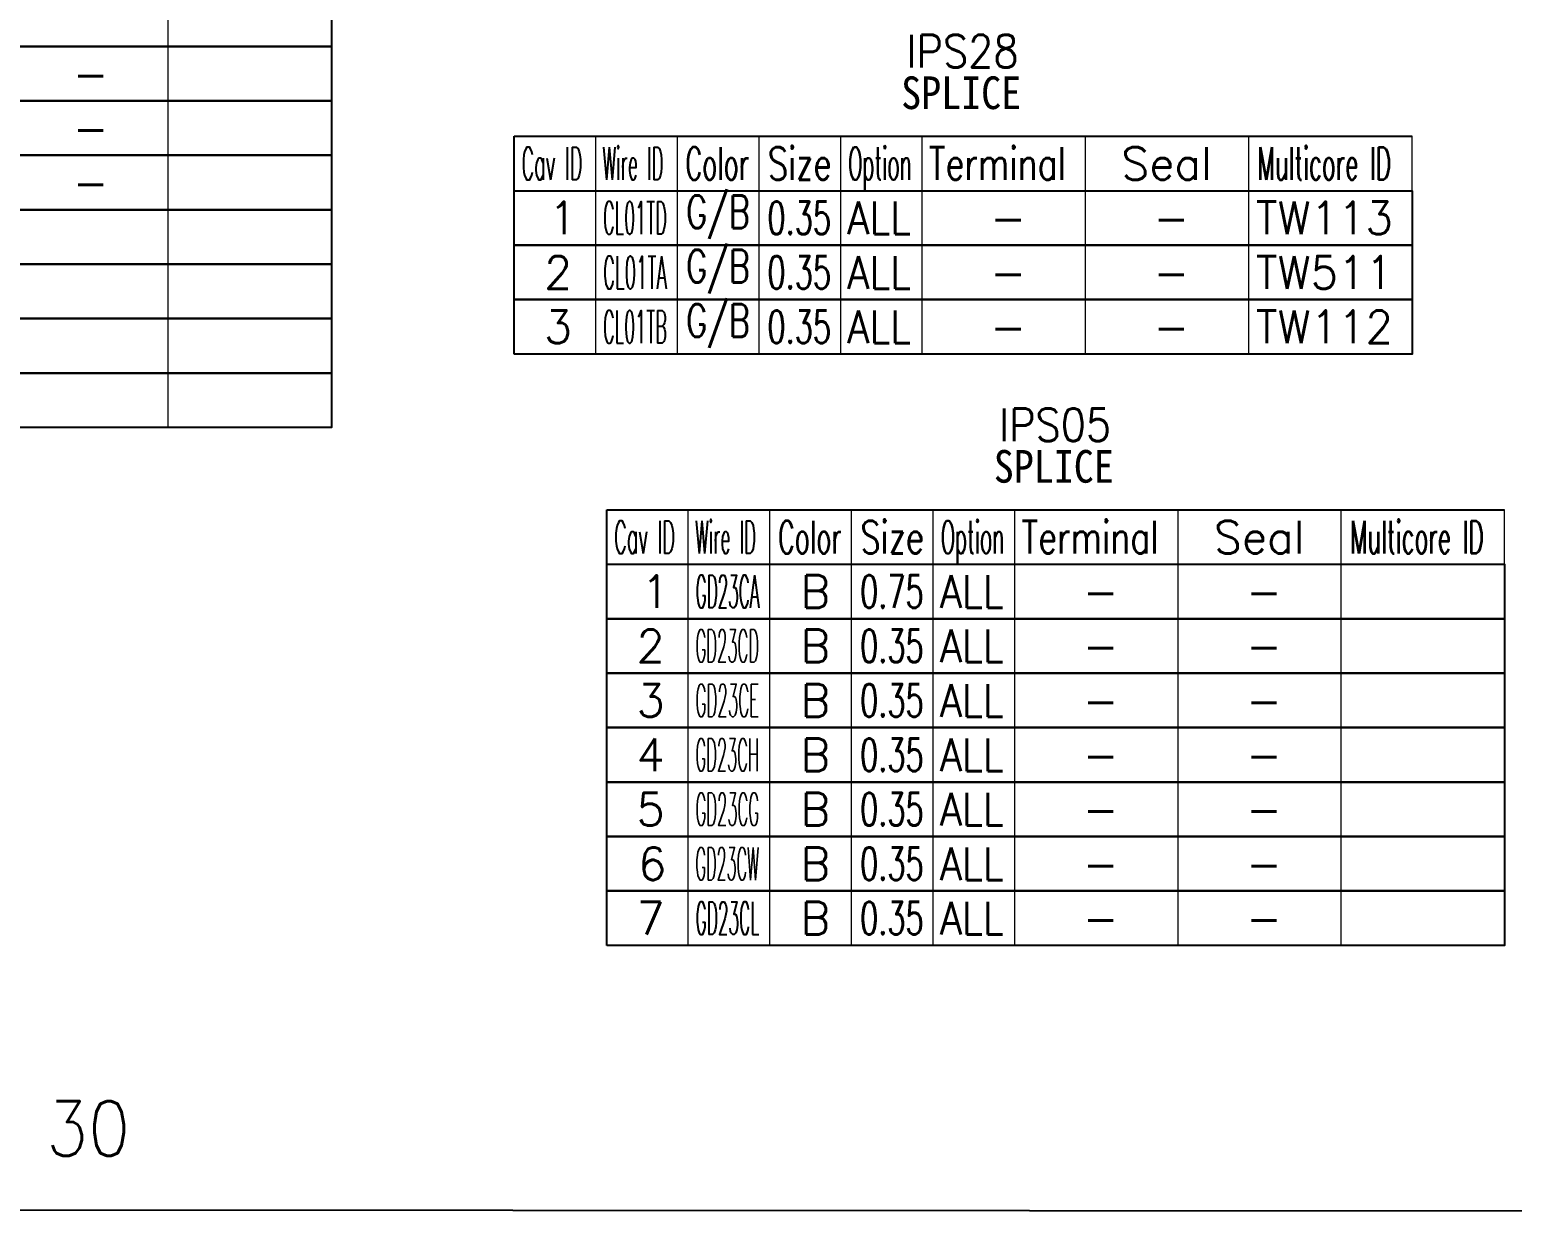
# Model space of a CAD drawing. Header units: inches. Extents: x 47316 to 59086, y 3141 to 11743.
# Drawn here: x 51480.2 to 51616.5, y 8622.6 to 8731.1 of the extents above; entities that cross this region are included whole.
import ezdxf

# ---------------------------------------------------------------- set-up
doc = ezdxf.new("R2010")
doc.units = ezdxf.units.IN
doc.header["$MEASUREMENT"] = 0
doc.styles.get("Standard").update_dxf_attribs({"font": ''})
doc.styles.get('Standard').set_extended_font_data('SimSun')
doc.linetypes.add('_VH_OTCON', pattern='A,0.0001,[7,VeSys.shx,S=0.1,R=0,X=0,Y=0],-0.4,[7,VeSys.shx,S=0.1,R=0,X=0,Y=0],-0.4,["X",Standard,S=1,R=0,X=-0.5,Y=-0.5],-0.0001,[7,VeSys.shx,S=0.1,R=0,X=0,Y=0],-0.4', length=1.2002)

msp = doc.modelspace()

# ---------------------------------------------------------------- linework, layer by layer
at = {"color": 102, "linetype": 'Continuous', "lineweight": 15}
for p, q in [((51492.97, 8729.6), (51492.97, 8734.6)), ((51492.97, 8724.6), (51492.97, 8729.6)), ((51492.97, 8719.6), (51492.97, 8724.6)), ((51492.97, 8714.6), (51492.97, 8719.6)), ((51532.26, 8711.35), (51532.26, 8716.35)), ((51539.76, 8711.35), (51539.76, 8716.35)), ((51547.26, 8711.35), (51547.26, 8716.35)), ((51554.76, 8711.35), (51554.76, 8716.35)), ((51562.26, 8711.35), (51562.26, 8716.35)), ((51577.26, 8711.35), (51577.26, 8716.35)), ((51592.26, 8711.35), (51592.26, 8716.35)), ((51492.97, 8709.6), (51492.97, 8714.6)), ((51532.26, 8706.35), (51532.26, 8711.35)), ((51539.76, 8706.35), (51539.76, 8711.35)), ((51547.26, 8706.35), (51547.26, 8711.35)), ((51554.76, 8706.35), (51554.76, 8711.35)), ((51562.26, 8706.35), (51562.26, 8711.35)), ((51577.26, 8706.35), (51577.26, 8711.35)), ((51592.26, 8706.35), (51592.26, 8711.35)), ((51492.97, 8704.6), (51492.97, 8709.6)), ((51532.26, 8701.35), (51532.26, 8706.35)), ((51539.76, 8701.35), (51539.76, 8706.35)), ((51547.26, 8701.35), (51547.26, 8706.35)), ((51554.76, 8701.35), (51554.76, 8706.35)), ((51562.26, 8701.35), (51562.26, 8706.35)), ((51577.26, 8701.35), (51577.26, 8706.35)), ((51592.26, 8701.35), (51592.26, 8706.35)), ((51492.97, 8699.6), (51492.97, 8704.6)), ((51492.97, 8694.6), (51492.97, 8699.6)), ((51540.76, 8677.03), (51540.76, 8682.03)), ((51548.26, 8677.03), (51548.26, 8682.03)), ((51555.76, 8677.03), (51555.76, 8682.03)), ((51563.26, 8677.03), (51563.26, 8682.03)), ((51570.76, 8677.03), (51570.76, 8682.03)), ((51585.76, 8677.03), (51585.76, 8682.03)), ((51600.76, 8677.03), (51600.76, 8682.03)), ((51540.76, 8672.03), (51540.76, 8677.03)), ((51548.26, 8672.03), (51548.26, 8677.03)), ((51555.76, 8672.03), (51555.76, 8677.03)), ((51563.26, 8672.03), (51563.26, 8677.03)), ((51570.76, 8672.03), (51570.76, 8677.03)), ((51585.76, 8672.03), (51585.76, 8677.03)), ((51600.76, 8672.03), (51600.76, 8677.03)), ((51540.76, 8667.03), (51540.76, 8672.03)), ((51548.26, 8667.03), (51548.26, 8672.03)), ((51555.76, 8667.03), (51555.76, 8672.03)), ((51563.26, 8667.03), (51563.26, 8672.03)), ((51570.76, 8667.03), (51570.76, 8672.03)), ((51585.76, 8667.03), (51585.76, 8672.03)), ((51600.76, 8667.03), (51600.76, 8672.03)), ((51540.76, 8662.03), (51540.76, 8667.03)), ((51548.26, 8662.03), (51548.26, 8667.03)), ((51555.76, 8662.03), (51555.76, 8667.03)), ((51563.26, 8662.03), (51563.26, 8667.03)), ((51570.76, 8662.03), (51570.76, 8667.03)), ((51585.76, 8662.03), (51585.76, 8667.03)), ((51600.76, 8662.03), (51600.76, 8667.03)), ((51540.76, 8657.03), (51540.76, 8662.03)), ((51548.26, 8657.03), (51548.26, 8662.03)), ((51555.76, 8657.03), (51555.76, 8662.03)), ((51563.26, 8657.03), (51563.26, 8662.03)), ((51570.76, 8657.03), (51570.76, 8662.03)), ((51585.76, 8657.03), (51585.76, 8662.03)), ((51600.76, 8657.03), (51600.76, 8662.03)), ((51540.76, 8652.03), (51540.76, 8657.03)), ((51548.26, 8652.03), (51548.26, 8657.03)), ((51555.76, 8652.03), (51555.76, 8657.03)), ((51563.26, 8652.03), (51563.26, 8657.03)), ((51570.76, 8652.03), (51570.76, 8657.03)), ((51585.76, 8652.03), (51585.76, 8657.03)), ((51600.76, 8652.03), (51600.76, 8657.03)), ((51540.76, 8647.03), (51540.76, 8652.03)), ((51548.26, 8647.03), (51548.26, 8652.03)), ((51555.76, 8647.03), (51555.76, 8652.03)), ((51563.26, 8647.03), (51563.26, 8652.03)), ((51570.76, 8647.03), (51570.76, 8652.03)), ((51585.76, 8647.03), (51585.76, 8652.03)), ((51600.76, 8647.03), (51600.76, 8652.03))]:
    msp.add_line(p, q, dxfattribs=at)
at = {"color": 0, "linetype": 'Continuous', "lineweight": -2}
for p, q in [((51524.76, 8721.35), (51607.26, 8721.35)), ((51524.76, 8716.35), (51524.76, 8721.35)), ((51524.76, 8716.35), (51607.26, 8716.35)), ((51533.26, 8687.03), (51615.76, 8687.03)), ((51533.26, 8682.03), (51533.26, 8687.03)), ((51533.26, 8682.03), (51615.76, 8682.03))]:
    msp.add_line(p, q, dxfattribs=at)
at = {"color": 7, "linetype": 'Continuous', "lineweight": 15}
for p, q in [((51532.26, 8716.35), (51532.26, 8721.35)), ((51539.76, 8716.35), (51539.76, 8721.35)), ((51547.26, 8716.35), (51547.26, 8721.35)), ((51554.76, 8716.35), (51554.76, 8721.35)), ((51562.26, 8716.35), (51562.26, 8721.35)), ((51577.26, 8716.35), (51577.26, 8721.35)), ((51592.26, 8716.35), (51592.26, 8721.35)), ((51607.26, 8716.35), (51607.26, 8721.35)), ((51540.76, 8682.03), (51540.76, 8687.03)), ((51548.26, 8682.03), (51548.26, 8687.03)), ((51555.76, 8682.03), (51555.76, 8687.03)), ((51563.26, 8682.03), (51563.26, 8687.03)), ((51570.76, 8682.03), (51570.76, 8687.03)), ((51585.76, 8682.03), (51585.76, 8687.03)), ((51600.76, 8682.03), (51600.76, 8687.03)), ((51615.76, 8682.03), (51615.76, 8687.03))]:
    msp.add_line(p, q, dxfattribs=at)
at = {"color": 0, "linetype": '_VH_OTCON', "lineweight": -2, "ltscale": 5}
msp.add_line((51630, 8622.6), (51340.77, 8622.81), dxfattribs=at)
at = {"color": 0, "linetype": 'Continuous', "lineweight": -2}
for points in [[(51425.47, 8729.6), (51425.47, 8734.6), (51507.97, 8734.6), (51507.97, 8729.6)], [(51425.47, 8724.6), (51425.47, 8729.6), (51507.97, 8729.6), (51507.97, 8724.6)], [(51425.47, 8719.6), (51425.47, 8724.6), (51507.97, 8724.6), (51507.97, 8719.6)], [(51425.47, 8714.6), (51425.47, 8719.6), (51507.97, 8719.6), (51507.97, 8714.6)], [(51524.76, 8711.35), (51524.76, 8716.35), (51607.26, 8716.35), (51607.26, 8711.35)], [(51425.47, 8709.6), (51425.47, 8714.6), (51507.97, 8714.6), (51507.97, 8709.6)], [(51524.76, 8706.35), (51524.76, 8711.35), (51607.26, 8711.35), (51607.26, 8706.35)], [(51425.47, 8704.6), (51425.47, 8709.6), (51507.97, 8709.6), (51507.97, 8704.6)], [(51524.76, 8701.35), (51524.76, 8706.35), (51607.26, 8706.35), (51607.26, 8701.35)], [(51425.47, 8699.6), (51425.47, 8704.6), (51507.97, 8704.6), (51507.97, 8699.6)], [(51425.47, 8694.6), (51425.47, 8699.6), (51507.97, 8699.6), (51507.97, 8694.6)], [(51533.26, 8677.03), (51533.26, 8682.03), (51615.76, 8682.03), (51615.76, 8677.03)], [(51533.26, 8672.03), (51533.26, 8677.03), (51615.76, 8677.03), (51615.76, 8672.03)], [(51533.26, 8667.03), (51533.26, 8672.03), (51615.76, 8672.03), (51615.76, 8667.03)], [(51533.26, 8662.03), (51533.26, 8667.03), (51615.76, 8667.03), (51615.76, 8662.03)], [(51533.26, 8657.03), (51533.26, 8662.03), (51615.76, 8662.03), (51615.76, 8657.03)], [(51533.26, 8652.03), (51533.26, 8657.03), (51615.76, 8657.03), (51615.76, 8652.03)], [(51533.26, 8647.03), (51533.26, 8652.03), (51615.76, 8652.03), (51615.76, 8647.03)]]:
    msp.add_lwpolyline(points, close=True, dxfattribs=at)

# ---------------------------------------------------------------- texts
at = {"color": 6, "linetype": 'Continuous', "lineweight": 20, "char_height": 3, "attachment_point": 1}
for s, insert, width in [('\\Fromans.shx;\\W0.9000000000;\\T1.0000000000;\\o\\lIPS28', (51560.8, 8730.67), 11.4429), ('\\f黑体|b0|i0|c1|p0;\\W0.9000000000;\\T1.0000000000;\\o\\lSPLICE', (51560.32, 8726.85), 11.6494), ('\\Fromans.shx;\\W0.9000000000;\\T1.0000000000;\\o\\lIPS05', (51569.31, 8696.35), 11.4429), ('\\f黑体|b0|i0|c1|p0;\\W0.9000000000;\\T1.0000000000;\\o\\lSPLICE', (51568.83, 8692.53), 11.6494)]:
    msp.add_mtext(s, dxfattribs=dict(at, insert=insert, width=width))
at = {"color": 140, "linetype": 'Continuous', "lineweight": 15, "char_height": 3, "attachment_point": 1}
for s, insert, width in [('\\Fromans.shx;\\W1.0000000000;\\T1.0000000000;\\o\\l-', (51484.18, 8728.6), 3.7143), ('\\Fromans.shx;\\W1.0000000000;\\T1.0000000000;\\o\\l-', (51484.18, 8723.6), 3.7143), ('\\Fromans.shx;\\W1.0000000000;\\T1.0000000000;\\o\\l-', (51484.18, 8718.6), 3.7143), ('\\Fromans.shx;\\W0.7109375000;\\T1.0000000000;\\o\\lG/B', (51540.56, 8715.92), 6.5), ('\\Fromans.shx;\\W0.8750000000;\\T1.0000000000;\\o\\lALL', (51555.38, 8715.35), 6.5), ('\\Fromans.shx;\\W1.0000000000;\\T1.0000000000;\\o\\l-', (51583.47, 8715.35), 3.7143), ('\\Fromans.shx;\\W0.7109375000;\\T1.0000000000;\\o\\lG/B', (51540.56, 8710.92), 6.5), ('\\Fromans.shx;\\W0.8750000000;\\T1.0000000000;\\o\\lALL', (51555.38, 8710.35), 6.5), ('\\Fromans.shx;\\W1.0000000000;\\T1.0000000000;\\o\\l-', (51583.47, 8710.35), 3.7143), ('\\Fromans.shx;\\W0.7109375000;\\T1.0000000000;\\o\\lG/B', (51540.56, 8705.92), 6.5), ('\\Fromans.shx;\\W0.8750000000;\\T1.0000000000;\\o\\lALL', (51555.38, 8705.35), 6.5), ('\\Fromans.shx;\\W1.0000000000;\\T1.0000000000;\\o\\l-', (51583.47, 8705.35), 3.7143), ('\\Fromans.shx;\\W1.0000000000;\\T1.0000000000;\\o\\lB', (51551.09, 8681.03), 3), ('\\Fromans.shx;\\W0.8750000000;\\T1.0000000000;\\o\\lALL', (51563.89, 8681.03), 6.5), ('\\Fromans.shx;\\W1.0000000000;\\T1.0000000000;\\o\\l-', (51591.98, 8681.03), 3.7143), ('\\Fromans.shx;\\W1.0000000000;\\T1.0000000000;\\o\\lB', (51551.09, 8676.03), 3), ('\\Fromans.shx;\\W0.8750000000;\\T1.0000000000;\\o\\lALL', (51563.89, 8676.03), 6.5), ('\\Fromans.shx;\\W1.0000000000;\\T1.0000000000;\\o\\l-', (51591.98, 8676.03), 3.7143), ('\\Fromans.shx;\\W1.0000000000;\\T1.0000000000;\\o\\lB', (51551.09, 8671.03), 3), ('\\Fromans.shx;\\W0.8750000000;\\T1.0000000000;\\o\\lALL', (51563.89, 8671.03), 6.5), ('\\Fromans.shx;\\W1.0000000000;\\T1.0000000000;\\o\\l-', (51591.98, 8671.03), 3.7143), ('\\Fromans.shx;\\W1.0000000000;\\T1.0000000000;\\o\\lB', (51551.09, 8666.03), 3), ('\\Fromans.shx;\\W0.8750000000;\\T1.0000000000;\\o\\lALL', (51563.89, 8666.03), 6.5), ('\\Fromans.shx;\\W1.0000000000;\\T1.0000000000;\\o\\l-', (51591.98, 8666.03), 3.7143), ('\\Fromans.shx;\\W1.0000000000;\\T1.0000000000;\\o\\lB', (51551.09, 8661.03), 3), ('\\Fromans.shx;\\W0.8750000000;\\T1.0000000000;\\o\\lALL', (51563.89, 8661.03), 6.5), ('\\Fromans.shx;\\W1.0000000000;\\T1.0000000000;\\o\\l-', (51591.98, 8661.03), 3.7143), ('\\Fromans.shx;\\W1.0000000000;\\T1.0000000000;\\o\\lB', (51551.09, 8656.03), 3), ('\\Fromans.shx;\\W0.8750000000;\\T1.0000000000;\\o\\lALL', (51563.89, 8656.03), 6.5), ('\\Fromans.shx;\\W1.0000000000;\\T1.0000000000;\\o\\l-', (51591.98, 8656.03), 3.7143), ('\\Fromans.shx;\\W1.0000000000;\\T1.0000000000;\\o\\lB', (51551.09, 8651.03), 3), ('\\Fromans.shx;\\W0.8750000000;\\T1.0000000000;\\o\\lALL', (51563.89, 8651.03), 6.5), ('\\Fromans.shx;\\W1.0000000000;\\T1.0000000000;\\o\\l-', (51591.98, 8651.03), 3.7143)]:
    msp.add_mtext(s, dxfattribs=dict(at, insert=insert, width=width))
at = {"color": 7, "linetype": 'Continuous', "lineweight": 15, "char_height": 3, "attachment_point": 1}
for s, insert, width in [('\\Fromans.shx;\\W0.4026548673;\\T1.0000000000;\\o\\lWire ID', (51532.87, 8720.35), 6.5), ('\\Fromans.shx;\\W0.7222222222;\\T1.0000000000;\\o\\lSize', (51548.07, 8720.35), 6.5), ('\\Fromans.shx;\\W0.4595959596;\\T1.0000000000;\\o\\lOption', (51555.45, 8720.35), 6.5), ('\\Fromans.shx;\\W0.7480916031;\\T1.0000000000;\\o\\lTerminal', (51562.86, 8720.35), 14), ('\\Fromans.shx;\\W0.5185185185;\\T1.0000000000;\\o\\lMulticore ID', (51593.05, 8720.35), 14), ('\\Fromans.shx;\\W0.4292452830;\\T1.0000000000;\\o\\lCav ID', (51525.44, 8720.35), 6.5), ('\\Fromans.shx;\\W0.5687500000;\\T1.0000000000;\\o\\lColor', (51540.5, 8720.35), 6.5), ('\\Fromans.shx;\\W1.0000000000;\\T1.0000000000;\\o\\lSeal', (51580.54, 8720.35), 9.2857), ('\\Fromans.shx;\\W1.0000000000;\\T1.0000000000;\\o\\l1', (51527.93, 8715.35), 2.8571), ('\\Fromans.shx;\\W1.0000000000;\\T1.0000000000;\\o\\l2', (51527.51, 8710.35), 2.8571), ('\\Fromans.shx;\\W1.0000000000;\\T1.0000000000;\\o\\l3', (51527.51, 8705.35), 2.8571), ('\\Fromans.shx;\\W0.4292452830;\\T1.0000000000;\\o\\lCav ID', (51533.95, 8686.03), 6.5), ('\\Fromans.shx;\\W0.4026548673;\\T1.0000000000;\\o\\lWire ID', (51541.38, 8686.03), 6.5), ('\\Fromans.shx;\\W0.5687500000;\\T1.0000000000;\\o\\lColor', (51549.01, 8686.03), 6.5), ('\\Fromans.shx;\\W0.7222222222;\\T1.0000000000;\\o\\lSize', (51556.57, 8686.03), 6.5), ('\\Fromans.shx;\\W0.4595959596;\\T1.0000000000;\\o\\lOption', (51563.96, 8686.03), 6.5), ('\\Fromans.shx;\\W0.7480916031;\\T1.0000000000;\\o\\lTerminal', (51571.37, 8686.03), 14), ('\\Fromans.shx;\\W1.0000000000;\\T1.0000000000;\\o\\lSeal', (51589.05, 8686.03), 9.2857), ('\\Fromans.shx;\\W0.5185185185;\\T1.0000000000;\\o\\lMulticore ID', (51601.56, 8686.03), 14), ('\\Fromans.shx;\\W1.0000000000;\\T1.0000000000;\\o\\l1', (51536.44, 8681.03), 2.8571), ('\\Fromans.shx;\\W1.0000000000;\\T1.0000000000;\\o\\l2', (51536.01, 8676.03), 2.8571), ('\\Fromans.shx;\\W1.0000000000;\\T1.0000000000;\\o\\l3', (51536.01, 8671.03), 2.8571), ('\\Fromans.shx;\\W1.0000000000;\\T1.0000000000;\\o\\l4', (51536.01, 8666.03), 2.8571), ('\\Fromans.shx;\\W1.0000000000;\\T1.0000000000;\\o\\l5', (51536.01, 8661.03), 2.8571), ('\\Fromans.shx;\\W1.0000000000;\\T1.0000000000;\\o\\l6', (51536.16, 8656.03), 2.8571), ('\\Fromans.shx;\\W1.0000000000;\\T1.0000000000;\\o\\l7', (51536.01, 8651.03), 2.8571)]:
    msp.add_mtext(s, dxfattribs=dict(at, insert=insert, width=width))
at = {"color": 21, "linetype": 'Continuous', "lineweight": 15, "char_height": 3, "attachment_point": 1}
for s, insert, width in [('\\Fromans.shx;\\W0.3956521739;\\T1.0000000000;\\o\\lCL01TD', (51532.93, 8715.35), 6.5), ('\\Fromans.shx;\\W0.6500000000;\\T1.0000000000;\\o\\l0.35', (51548.03, 8715.35), 6.5), ('\\Fromans.shx;\\W0.9800000000;\\T1.0000000000;\\o\\lTW113', (51592.9, 8715.35), 14), ('\\Fromans.shx;\\W1.0000000000;\\T1.0000000000;\\o\\l-', (51568.47, 8715.35), 3.7143), ('\\Fromans.shx;\\W0.4062500000;\\T1.0000000000;\\o\\lCL01TA', (51532.93, 8710.35), 6.5), ('\\Fromans.shx;\\W0.6500000000;\\T1.0000000000;\\o\\l0.35', (51548.03, 8710.35), 6.5), ('\\Fromans.shx;\\W0.9800000000;\\T1.0000000000;\\o\\lTW511', (51592.9, 8710.35), 14), ('\\Fromans.shx;\\W1.0000000000;\\T1.0000000000;\\o\\l-', (51568.47, 8710.35), 3.7143), ('\\Fromans.shx;\\W0.3956521739;\\T1.0000000000;\\o\\lCL01TB', (51532.93, 8705.35), 6.5), ('\\Fromans.shx;\\W0.6500000000;\\T1.0000000000;\\o\\l0.35', (51548.03, 8705.35), 6.5), ('\\Fromans.shx;\\W0.9800000000;\\T1.0000000000;\\o\\lTW112', (51592.9, 8705.35), 14), ('\\Fromans.shx;\\W1.0000000000;\\T1.0000000000;\\o\\l-', (51568.47, 8705.35), 3.7143), ('\\Fromans.shx;\\W0.3760330579;\\T1.0000000000;\\o\\lGD23CA', (51541.43, 8681.03), 6.5), ('\\Fromans.shx;\\W0.6500000000;\\T1.0000000000;\\o\\l0.75', (51556.54, 8681.03), 6.5), ('\\Fromans.shx;\\W1.0000000000;\\T1.0000000000;\\o\\l-', (51576.98, 8681.03), 3.7143), ('\\Fromans.shx;\\W0.3669354839;\\T1.0000000000;\\o\\lGD23CD', (51541.42, 8676.03), 6.5), ('\\Fromans.shx;\\W0.6500000000;\\T1.0000000000;\\o\\l0.35', (51556.54, 8676.03), 6.5), ('\\Fromans.shx;\\W1.0000000000;\\T1.0000000000;\\o\\l-', (51576.98, 8676.03), 3.7143), ('\\Fromans.shx;\\W0.3729508197;\\T1.0000000000;\\o\\lGD23CE', (51541.42, 8671.03), 6.5), ('\\Fromans.shx;\\W0.6500000000;\\T1.0000000000;\\o\\l0.35', (51556.54, 8671.03), 6.5), ('\\Fromans.shx;\\W1.0000000000;\\T1.0000000000;\\o\\l-', (51576.98, 8671.03), 3.7143), ('\\Fromans.shx;\\W0.3640000000;\\T1.0000000000;\\o\\lGD23CH', (51541.42, 8666.03), 6.5), ('\\Fromans.shx;\\W0.6500000000;\\T1.0000000000;\\o\\l0.35', (51556.54, 8666.03), 6.5), ('\\Fromans.shx;\\W1.0000000000;\\T1.0000000000;\\o\\l-', (51576.98, 8666.03), 3.7143), ('\\Fromans.shx;\\W0.3669354839;\\T1.0000000000;\\o\\lGD23CG', (51541.42, 8661.03), 6.5), ('\\Fromans.shx;\\W0.6500000000;\\T1.0000000000;\\o\\l0.35', (51556.54, 8661.03), 6.5), ('\\Fromans.shx;\\W1.0000000000;\\T1.0000000000;\\o\\l-', (51576.98, 8661.03), 3.7143), ('\\Fromans.shx;\\W0.3582677165;\\T1.0000000000;\\o\\lGD23CW', (51541.42, 8656.03), 6.5), ('\\Fromans.shx;\\W0.6500000000;\\T1.0000000000;\\o\\l0.35', (51556.54, 8656.03), 6.5), ('\\Fromans.shx;\\W1.0000000000;\\T1.0000000000;\\o\\l-', (51576.98, 8656.03), 3.7143), ('\\Fromans.shx;\\W0.3791666667;\\T1.0000000000;\\o\\lGD23CL', (51541.43, 8651.03), 6.5), ('\\Fromans.shx;\\W0.6500000000;\\T1.0000000000;\\o\\l0.35', (51556.54, 8651.03), 6.5), ('\\Fromans.shx;\\W1.0000000000;\\T1.0000000000;\\o\\l-', (51576.98, 8651.03), 3.7143)]:
    msp.add_mtext(s, dxfattribs=dict(at, insert=insert, width=width))
at = {"color": 7, "linetype": '_VH_OTCON', "lineweight": 18, "ltscale": 5, "insert": (51481.75, 8632.71), "char_height": 5, "width": 8.5714, "attachment_point": 1, "rotation": 359.9571}
msp.add_mtext('\\Fromans.shx;\\W0.9000000000;\\T1.0000000000;\\o\\l30', dxfattribs=at)

doc.saveas('drawing.dxf')
